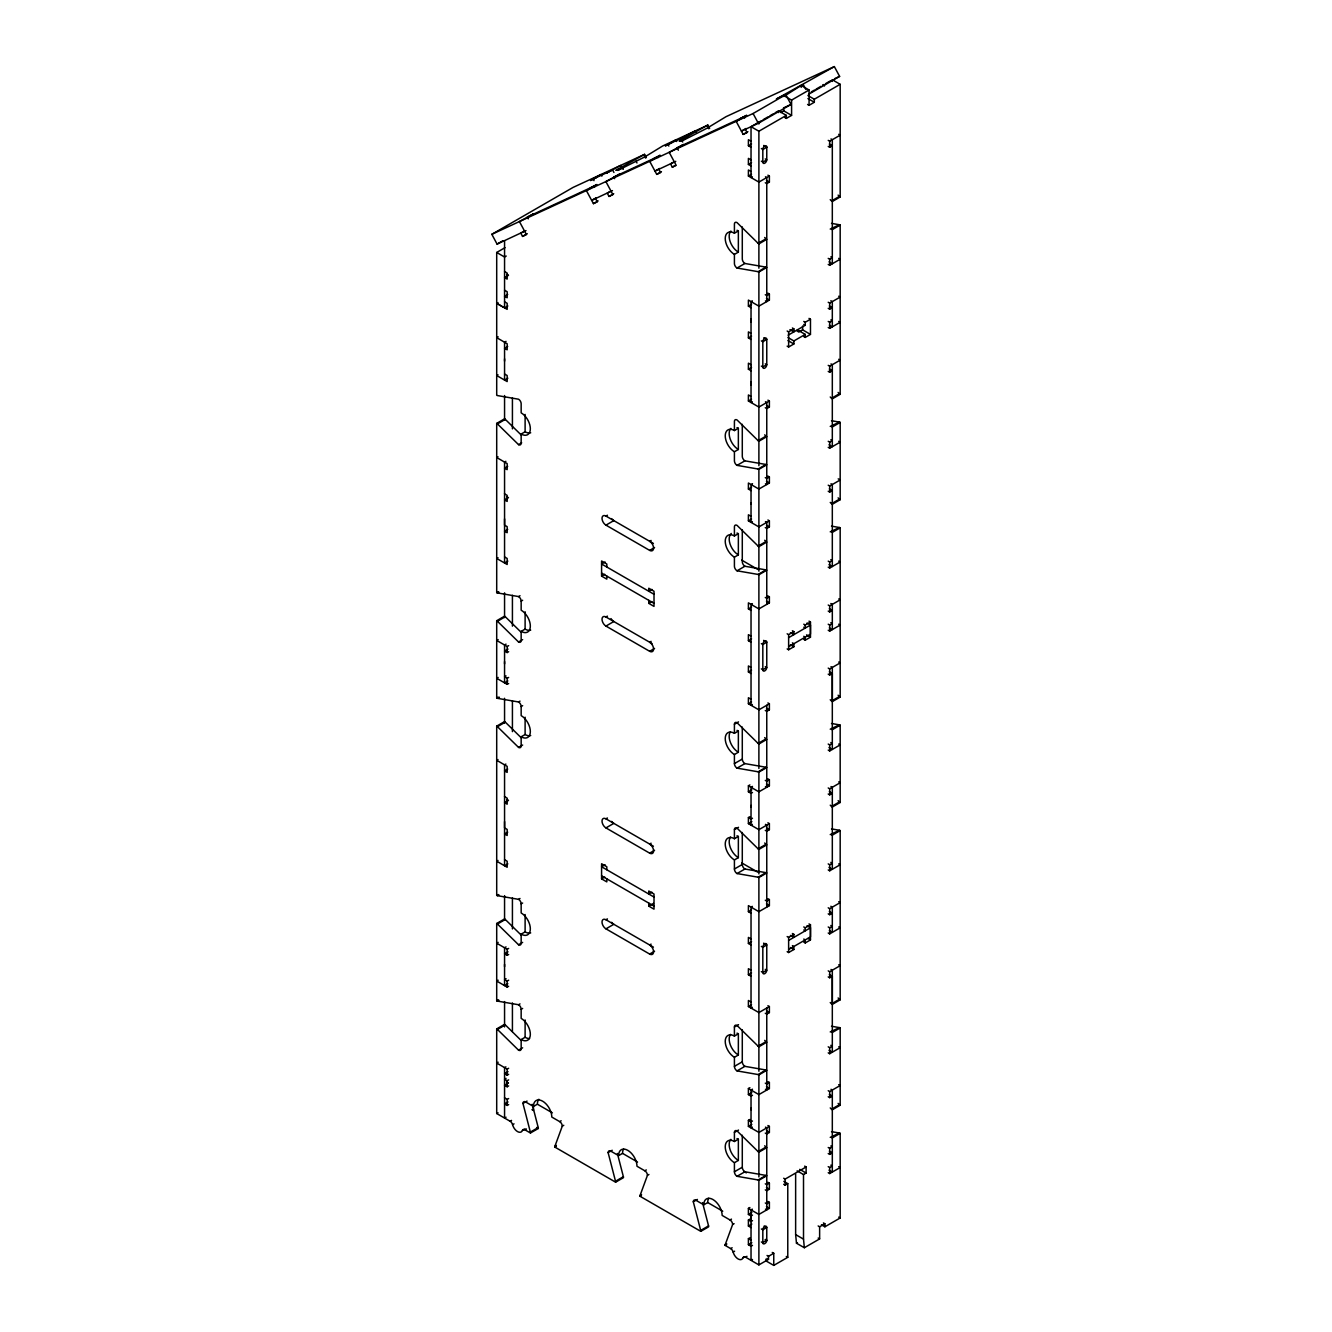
<?xml version="1.0" encoding="UTF-8"?>
<svg xmlns="http://www.w3.org/2000/svg" width="1332" height="1332" viewBox="0 0 1332 1332"><rect width="100%" height="100%" fill="white"/><g stroke="black" fill="none" stroke-linecap="round" stroke-linejoin="round"><path stroke-width="1.5" d="M520.013 1003.895L518.548 1004.744L497.452 1001.098A3.713 2.148 60 0 1 496.703 1000.782L496.703 923.476L504.562 918.947A3.713 2.148 60 0 1 505.311 919.496L521.128 935.031M520.013 701.132L518.548 701.981L497.452 698.334A3.713 2.148 60 0 1 496.703 698.018L496.703 620.712L504.562 616.183A3.713 2.148 60 0 1 505.311 616.733L521.128 632.267M521.128 434.915L505.311 419.38A3.713 2.148 60 0 0 504.562 418.831L496.703 423.376A3.713 2.148 60 0 1 497.452 423.926L518.548 444.638A3.713 2.148 60 0 0 521.162 443.123L521.162 434.049A12.97 7.492 60 0 0 530.336 428.738A12.97 7.492 60 0 0 521.162 412.853L521.162 403.762A3.713 2.148 60 0 0 518.548 399.217L497.452 395.571A3.713 2.148 60 0 1 496.703 395.271L496.703 252.464L505.011 247.669M504.562 966.682L504.562 964.318M504.562 821.594L504.562 827.905L507.176 829.42L507.176 835.48L504.562 833.965L507.708 832.15M504.562 796.37L504.562 865.75L507.842 863.869M504.562 663.919L504.562 661.554M504.562 518.847L504.562 525.141L507.176 526.656L507.176 532.717L504.562 531.202L507.708 529.387M504.562 493.606L504.562 562.986L507.842 561.105M504.562 361.155L504.562 358.791M751.032 502.647L751.032 504.245M751.032 382.001L751.032 385.214M751.032 318.914L751.032 322.144M751.032 1259.473L751.514 1260.072M751.048 1227.571L748.401 1226.039L748.401 1219.979L751.032 1221.494L751.032 1215.949L752.497 1215.1M751.032 1108.174L751.032 1109.772M751.032 805.41L751.032 807.009M831.518 828.904L839.426 830.286A3.713 2.148 60 0 1 840.176 830.585L840.176 999.832L832.317 1004.361L832.317 970.212L831.002 969.446M831.518 526.14L839.426 527.522A3.713 2.148 60 0 1 840.176 527.822L840.176 697.069L832.317 701.598L832.317 667.449L831.002 666.683M617.382 1153.445L623.376 1176.705A3.713 2.148 60 0 1 623.493 1177.638L615.617 1182.183L554.795 1147.052A3.713 2.148 60 0 1 554.911 1146.253L562.287 1126.156L563.769 1125.307M702.547 1202.63L708.557 1225.89A3.713 2.148 60 0 1 708.657 1226.805L700.798 1231.351L639.959 1196.236A3.713 2.148 60 0 1 640.076 1195.437L647.452 1175.323L648.934 1174.474M746.969 1256.309L745.504 1257.158A3.713 2.148 60 0 0 743.023 1257.758A7.409 4.279 60 0 1 738.078 1258.94A7.409 4.279 60 0 1 733.133 1252.047A3.713 2.148 60 0 0 730.669 1248.6L725.141 1245.403A3.696 2.131 60 0 1 725.241 1244.604L732.633 1224.508L734.098 1223.658M623.343 169.264L622.344 167.432L617.765 170.446L644.988 156.81L662.687 145.971L707.891 125.075L709.656 128.338M526.007 230.586L497.086 244.106L491.824 234.315L573.11 187.396L644.605 154.329L646.353 157.592M531.185 215.218L533.816 213.703L519.43 221.562L526.44 234.599L522.544 236.413L520.795 233.15L523.942 231.335M597.036 177.239L590.509 180.553L600.998 174.492L601.881 176.124M608.724 171.828L606.093 173.343L620.479 165.484L622.244 168.748M644.555 154.362L615.867 170.363L622.344 167.432M590.376 187.845L596.886 184.532L586.396 190.593L593.423 203.646L597.319 201.831L595.571 198.568M671.861 142.624L665.351 145.954L675.84 139.893L676.706 141.525M497.086 244.106L503.063 240.659M617.648 175.241L620.279 173.726L605.894 181.585L612.903 194.639L609.007 196.437L607.259 193.173L610.406 191.358M682.683 142.008L680.935 138.744L683.566 137.229M707.841 125.091L679.203 141.109L685.647 138.162L681.052 141.175L683.283 140.31L706.942 128.255L725.99 116.7L834.348 66.6L839.61 76.39L808.507 94.339M653.662 158.591L660.189 155.261L649.7 161.322L656.726 174.375L660.622 172.577L658.857 169.314M522.544 236.413L527.272 233.683M680.952 145.971L683.566 144.455L669.18 152.314L676.206 165.368L672.31 167.166L670.545 163.903L673.692 162.088M596.253 197.735L591.674 200.383L612.47 190.609M740.126 118.615L746.653 115.285L736.163 121.345L743.173 134.399L747.069 132.601L745.321 129.337M593.423 203.646L598.135 200.916M609.007 196.437L613.736 193.706M783.732 96.503L801.198 85.464L809.073 90.01L809.073 105.295L807.592 104.445M506.227 256.044L504.562 257.009L496.703 252.464M491.824 234.315L753.08 113.52L785.763 94.655L791.042 104.445L758.341 123.31L741.425 131.135L743.389 130.003M785.763 94.655L776.356 99.001L834.348 66.6M656.926 169.98L654.961 171.112L675.757 161.339M657.592 169.597L659.556 168.465M656.726 174.375L661.438 171.645M672.31 167.166L675.457 165.351M783.732 95.554L791.591 100.1L809.073 90.01M744.039 129.62L746.02 128.488M752.347 176.79L751.032 177.556L751.032 126.69L761.321 120.746M763.036 119.763L768.181 116.783M769.896 115.801L773.326 113.819M775.058 112.82L778.487 110.839L786.346 115.385L786.346 118.415L784.864 117.566M811.305 91.891L814.535 90.027M816.15 89.094L820.995 86.297M822.61 85.365L824.225 84.432M825.84 83.5L830.685 80.703M743.173 134.399L747.901 131.668M780.768 112.554L783.732 110.839L791.591 115.385L791.591 100.1M508.491 275.308L504.562 277.589L507.176 279.104L507.176 273.043L504.562 271.528M751.032 126.69L758.89 131.235L786.346 115.385M807.925 95.554L814.318 99.234L840.176 84.316L840.176 196.953L832.317 201.498A3.713 2.148 60 0 1 831.568 200.932L830.236 199.634M786.346 118.415L791.591 115.385M809.073 105.295L814.318 102.264L814.318 99.234M751.032 141.209L748.401 139.71L748.401 145.754L751.548 143.939M507.708 294.439L504.562 296.253L507.176 297.769L507.176 291.708L504.562 290.193M497.186 303.596L498.002 302.564M762.82 149.55L766.766 147.269L764.135 145.754M751.032 159.89L748.401 158.375L748.401 164.435L751.548 162.604M507.842 305.977L504.562 307.858L504.562 240.659M751.032 171.495L748.401 169.98L748.401 176.04L751.548 174.226M765.284 182.75L766.766 183.6L769.38 182.084L769.38 176.04L758.89 182.084L748.401 176.04M828.221 140.359L829.686 141.225L840.176 135.165L838.694 134.316M498.168 336.83L496.703 337.679L507.176 343.739L507.176 349.8L504.562 348.285L507.708 346.47M828.221 146.42L829.686 147.269L832.317 145.754L829.353 144.056M506.043 341.375L504.562 342.224L504.562 380.07L507.842 378.188M734.415 254.395A12.97 7.492 60 0 1 725.241 238.511A12.97 7.492 60 0 1 734.415 233.2L738.361 230.935L738.361 252.131L734.415 254.395L734.415 263.486A3.713 2.148 60 0 0 737.046 268.032L758.141 271.678A3.713 2.148 60 0 1 758.89 271.978L766.766 267.449A3.713 2.148 60 0 0 766.017 267.133L744.904 263.486L737.046 268.032M498.002 374.775L496.703 375.524L507.176 381.585L507.176 375.524L504.562 374.026M758.141 243.323L766.017 238.778A3.713 2.148 60 0 0 766.766 239.344L758.89 243.873A3.713 2.148 60 0 1 758.141 243.323L737.046 222.61A3.713 2.148 60 0 0 734.415 224.126L734.415 233.2M831.568 200.932L839.426 196.387A3.713 2.148 60 0 0 840.176 196.953M758.141 271.678L766.017 267.133M830.236 229.071L839.426 224.758A3.713 2.148 60 0 1 840.176 225.058L840.176 394.305L832.317 398.834A3.713 2.148 60 0 1 831.568 398.285L830.236 396.986M840.176 225.058L832.317 229.604A3.713 2.148 60 0 0 831.568 229.287M497.452 423.926L505.311 419.38M521.162 434.049L525.108 431.768A12.97 7.492 60 0 0 530.702 432.8M752.347 300.849L751.032 301.598L751.032 402.53L752.347 401.765M767.915 293.19L769.38 294.039L769.38 300.083L758.89 306.144L748.401 300.083L748.401 306.144L751.548 304.329M769.38 294.039L766.766 295.554L765.284 294.705M828.221 258.375L829.686 259.224L832.317 257.709L830.835 256.86M498.002 456.776L496.703 457.525L507.176 463.586L507.176 469.647L504.562 468.131L507.708 466.317M518.548 444.638L521.694 442.823M828.221 264.419L829.686 265.268L840.176 259.224L838.694 258.375M505.877 461.322L504.562 462.071L504.562 493.856L507.176 495.371L507.176 501.431L504.562 499.916L508.491 497.652M751.032 333.4L748.401 331.884L748.401 337.928L751.548 336.114M828.221 302.264L829.686 303.113L840.176 297.069L838.694 296.22M787.162 331.019L788.627 331.868L793.872 328.838L793.872 331.868L789.943 329.603M803.762 321.428L805.227 322.277L810.472 319.247L810.472 334.399L805.227 337.429L803.762 336.563M828.221 308.325L829.686 309.174L832.317 307.659L829.353 305.96M788.144 335.181L805.227 325.308L805.227 322.277M798.684 332.118L802.613 329.853L810.472 334.399M787.978 337.545L793.872 340.959L805.227 334.399L805.227 337.429M751.032 364.685L748.401 363.17L748.401 369.214L751.548 367.399M828.221 321.445L829.686 322.294L832.317 320.779L830.835 319.93M787.162 346.154L788.627 347.003L793.872 343.972L793.872 340.959M828.221 327.505L829.686 328.355L840.176 322.294L838.694 321.445M751.032 396.47L748.401 394.955L748.401 401.015L751.548 399.2M498.002 557.692L496.703 558.458L496.703 592.607A3.713 2.148 60 0 0 497.452 592.923L518.548 596.57L520.013 595.72M765.284 407.725L766.766 408.574L769.38 407.059L769.38 401.015L758.89 407.059L748.401 401.015M828.221 365.351L829.686 366.2L840.176 360.14L838.694 359.29M828.221 371.395L829.686 372.244L832.317 370.729L829.353 369.031M734.415 451.748A12.97 7.492 60 0 1 725.241 435.847A12.97 7.492 60 0 1 734.415 430.552L738.361 428.288L738.361 449.483L734.415 451.748L734.415 460.839A3.713 2.148 60 0 0 737.046 465.368L758.141 469.031A3.713 2.148 60 0 1 758.89 469.33L766.766 464.785A3.713 2.148 60 0 0 766.017 464.485L744.904 460.839L737.046 465.368M654.561 547.535L649.65 550.382L605.943 525.141A5.561 3.213 60 0 1 602.014 518.331A5.561 3.213 60 0 1 605.943 516.067L607.425 515.218M605.943 525.141L613.819 520.612A5.561 3.213 60 0 1 611.654 518.614M758.141 440.676L766.017 436.13A3.713 2.148 60 0 0 766.766 436.68L758.89 441.225A3.713 2.148 60 0 1 758.141 440.676L737.046 419.963A3.713 2.148 60 0 0 734.415 421.478L734.415 430.552M831.568 398.285L839.426 393.739A3.713 2.148 60 0 0 840.176 394.305M496.703 592.607L498.168 591.758M497.452 592.923L498.917 592.074M496.703 620.712A3.713 2.148 60 0 1 497.452 621.278L518.548 641.991A3.713 2.148 60 0 0 521.162 640.476L521.162 631.385A12.97 7.492 60 0 0 530.336 626.09A12.97 7.492 60 0 0 521.162 610.189L521.162 601.115L522.644 600.266M758.141 469.031L766.017 464.485M830.236 426.407L839.426 422.094A3.713 2.148 60 0 1 840.176 422.411L840.176 499.716L832.317 504.262A3.713 2.148 60 0 1 831.568 503.696L830.236 502.397M840.176 422.411L832.317 426.956A3.713 2.148 60 0 0 831.568 426.64M497.452 621.278L505.311 616.733M605.078 561.987L601.581 564.002L654.012 594.272M651.115 540.442L649.65 541.292A5.561 3.213 60 0 1 653.579 548.101A5.561 3.213 60 0 1 649.65 550.382M752.497 483.666L751.032 484.532L751.032 522.377L752.347 521.611M767.915 476.107L769.38 476.956L769.38 483.017L758.89 489.06L748.401 483.017L748.401 489.06L751.548 487.246M769.38 476.956L766.766 478.471L765.284 477.622M828.221 441.292L829.686 442.141L832.317 440.626L830.835 439.776M606.826 567.032L606.826 564.002L601.581 560.972L601.581 576.107L604.728 574.292M498.168 639.593L496.703 640.442L507.176 646.503L508.658 645.654M828.221 447.336L829.686 448.185L840.176 442.141L838.694 441.292M521.162 631.385L525.108 629.12A12.97 7.492 60 0 0 530.702 630.153M506.043 644.139L504.562 644.988L504.562 682.833L507.842 680.952M518.548 641.991L522.644 639.626M508.008 649.067L504.562 651.048L507.176 652.563L508.658 651.714M751.032 516.317L748.401 514.801L748.401 520.862L751.548 519.047M734.415 557.159A12.97 7.492 60 0 1 725.241 541.275A12.97 7.492 60 0 1 734.415 535.963L738.361 533.699L738.361 554.895L734.415 557.159L734.415 566.25A3.713 2.148 60 0 0 737.046 570.795L758.141 574.442A3.713 2.148 60 0 1 758.89 574.741L766.766 570.213A3.713 2.148 60 0 0 766.017 569.896L744.904 566.25L737.046 570.795M508.658 683.499L507.176 684.348L496.703 678.288L498.168 677.439M765.284 527.572L766.766 528.421L769.38 526.906L769.38 520.862L758.89 526.906L748.401 520.862M828.221 485.181L829.686 486.03L840.176 479.986L838.211 478.854M651.914 589.427L648.767 591.242L648.767 588.228L654.012 591.242L654.012 606.393L648.767 603.363L648.767 600.332M654.561 648.451L649.65 651.298L605.943 626.073A5.561 3.213 60 0 1 602.014 619.247A5.561 3.213 60 0 1 605.943 616.982L607.425 616.133M506.043 675.923L504.562 676.773L507.176 678.288L508.658 677.439M828.221 491.242L829.686 492.091L832.317 490.576L829.353 488.877M605.943 626.073L613.819 621.528A5.561 3.213 60 0 1 611.022 618.597M648.767 603.363L651.914 601.548M758.141 546.087L766.017 541.541A3.713 2.148 60 0 0 766.766 542.107L758.89 546.636A3.713 2.148 60 0 1 758.141 546.087L737.046 525.374A3.713 2.148 60 0 0 734.415 526.889L734.415 535.963M831.568 503.696L839.426 499.15A3.713 2.148 60 0 0 840.176 499.716M496.703 698.018L498.168 697.169M497.452 698.334L499.417 697.202M521.128 737.678L505.311 722.144A3.713 2.148 60 0 0 504.562 721.594L496.703 726.14A3.713 2.148 60 0 1 497.452 726.689L518.548 747.402A3.713 2.148 60 0 0 521.162 745.887L521.162 736.812A12.97 7.492 60 0 0 530.336 731.501A12.97 7.492 60 0 0 521.162 715.617L521.162 706.526L522.644 705.677M758.141 574.442L766.017 569.896M830.236 531.834L839.426 527.522M840.176 527.822L832.317 532.367A3.713 2.148 60 0 0 831.568 532.051M497.452 726.689L505.311 722.144M651.115 641.358L649.65 642.207A5.561 3.213 60 0 1 653.579 649.034A5.561 3.213 60 0 1 649.65 651.298M521.162 736.812L525.108 734.531A12.97 7.492 60 0 0 530.702 735.564M752.347 603.612L751.032 604.362L751.032 705.294L752.347 704.528M767.915 595.953L769.38 596.803L769.38 602.847L758.89 608.907L748.401 602.847L748.401 608.907L751.548 607.092M769.38 596.803L766.766 598.318L765.284 597.469M828.221 561.122L829.686 561.987L832.317 560.472L830.835 559.623M518.548 747.402L522.644 745.038M498.002 759.54L496.703 760.289L507.176 766.35L507.176 772.41L504.562 770.895L507.708 769.08M828.221 567.182L829.686 568.031L840.176 561.987L838.694 561.122M505.877 764.085L504.562 764.834L504.562 796.619L507.176 798.134L507.176 804.195L504.562 802.68L508.491 800.415M751.032 636.163L748.401 634.648L748.401 640.692L751.548 638.877M828.221 605.028L829.686 605.877L840.176 599.833L838.694 598.967M787.162 633.782L788.627 634.631L793.872 631.601L793.872 634.631L790.425 632.65M803.762 624.192L805.227 625.041L810.472 622.011L810.472 637.162L805.227 640.176L803.762 639.327M828.221 611.088L829.686 611.937L832.317 610.422L829.353 608.724M788.611 637.678L810.455 625.058L810.455 634.132L788.611 646.753M751.032 667.449L748.401 665.933L748.401 671.977L751.548 670.163M828.221 624.208L829.686 625.058L832.317 623.543L830.835 622.693M787.162 648.917L788.627 649.766L793.872 646.736L793.872 643.722L792.39 642.857M828.221 630.252L829.686 631.118L840.176 625.058L838.694 624.208M751.032 699.233L748.401 697.718L748.401 703.779L751.548 701.964M498.002 860.455L496.703 861.221L496.703 895.37A3.713 2.148 60 0 0 497.452 895.687L518.548 899.333L520.013 898.484M765.284 710.489L766.766 711.338L769.38 709.823L769.38 703.779L758.89 709.823L748.401 703.779M828.221 668.098L829.686 668.964L840.176 662.903L838.694 662.054M737.046 768.131L744.904 763.602L766.017 767.249A3.713 2.148 60 0 1 766.766 767.548L758.89 772.094A3.713 2.148 60 0 0 758.141 771.794L737.046 768.131A3.713 2.148 60 0 1 734.415 763.602L734.415 754.511A12.97 7.492 60 0 1 725.241 738.611A12.97 7.492 60 0 1 734.415 733.316L734.415 724.242L738.527 721.877M828.221 674.159L829.686 675.008L832.317 673.493L832.317 749.45L829.037 747.552M734.415 733.316L738.361 731.052L738.361 752.247L734.415 754.511M654.561 850.299L649.65 853.146L605.943 827.905A5.561 3.213 60 0 1 602.014 821.095A5.561 3.213 60 0 1 605.943 818.83L607.425 817.981M605.943 827.905L613.819 823.376A5.561 3.213 60 0 1 611.654 821.378M758.141 743.423L766.017 738.894A3.713 2.148 60 0 0 766.766 739.443L758.89 743.989A3.713 2.148 60 0 1 758.141 743.423L737.046 722.727A3.713 2.148 60 0 0 734.415 724.242M830.236 699.75L831.568 701.048L839.426 696.503A3.713 2.148 60 0 0 840.176 697.069M496.703 895.37L498.168 894.521M497.452 895.687L498.917 894.821M734.415 763.602L742.29 759.057L742.29 727.072M496.703 923.476A3.713 2.148 60 0 1 497.452 924.042L518.548 944.754A3.713 2.148 60 0 0 521.162 943.239L521.162 934.148A12.97 7.492 60 0 0 530.336 928.854A12.97 7.492 60 0 0 521.162 912.953L521.162 903.879L522.644 903.029M758.141 771.794L766.017 767.249M830.236 729.17L839.426 724.858A3.713 2.148 60 0 1 840.176 725.174L840.176 802.48L832.317 807.025A3.713 2.148 60 0 1 831.568 806.459L830.236 805.161M840.176 725.174L832.317 729.703A3.713 2.148 60 0 0 831.568 729.403M497.452 924.042L505.311 919.496M605.078 864.751L601.581 866.766L654.012 897.035M752.497 792.49L751.032 793.339L748.401 791.824L748.401 785.78L749.883 784.914M651.115 843.206L649.65 844.055A5.561 3.213 60 0 1 653.579 850.865A5.561 3.213 60 0 1 649.65 853.146M752.497 786.429L751.032 787.279L751.032 825.124L752.347 824.375M748.401 791.824L751.847 789.843M748.401 785.78L758.89 791.824L769.38 785.78L769.38 779.72L766.766 781.235L765.284 780.385M828.221 744.055L829.686 744.904L832.317 743.389L830.835 742.54M606.826 869.796L606.826 866.766L601.581 863.735L601.581 878.87L604.728 877.055M498.168 942.357L496.703 943.206L507.176 949.266L508.658 948.417M828.221 750.099L829.686 750.948L840.176 744.904L838.694 744.055M521.162 934.148L525.108 931.884A12.97 7.492 60 0 0 530.702 932.916M506.043 946.902L504.562 947.751L504.562 985.597L507.842 983.699M518.548 944.754L522.644 942.39M508.008 951.814L504.562 953.812L507.176 955.327L508.658 954.478M765.284 830.336L766.766 831.185L769.38 829.67L769.38 823.626L758.89 829.67L748.401 823.626L748.401 817.565L749.883 816.716M752.497 818.231L751.032 819.08L748.401 817.565M737.046 873.559L744.904 869.013L766.017 872.66A3.713 2.148 60 0 1 766.766 872.976L758.89 877.505A3.713 2.148 60 0 0 758.141 877.205L737.046 873.559A3.713 2.148 60 0 1 734.415 869.013L734.415 859.923A12.97 7.492 60 0 1 725.241 844.038A12.97 7.492 60 0 1 734.415 838.727L734.415 829.653L738.527 827.289M748.401 823.626L751.847 821.628M734.415 838.727L738.361 836.463L738.361 857.658L734.415 859.923M508.658 986.263L507.176 987.112L496.703 981.051L498.168 980.202M828.221 787.945L829.686 788.794L840.176 782.75L838.694 781.901M651.914 892.19L648.767 894.005L648.767 890.991L654.012 894.005L654.012 909.157L648.767 906.126L648.767 903.096M654.561 951.214L649.65 954.062L605.943 928.837A5.561 3.213 60 0 1 602.014 922.01A5.561 3.213 60 0 1 605.943 919.746L607.425 918.897M506.043 978.687L504.562 979.536L507.176 981.051L508.658 980.202M828.221 794.005L829.686 794.854L832.317 793.339L829.353 791.641M605.943 928.837L613.819 924.291A5.561 3.213 60 0 1 611.654 922.31M648.767 906.126L653.496 903.396M758.141 848.85L766.017 844.305A3.713 2.148 60 0 0 766.766 844.871L758.89 849.4A3.713 2.148 60 0 1 758.141 848.85L737.046 828.138A3.713 2.148 60 0 0 734.415 829.653M831.568 806.459L839.426 801.914A3.713 2.148 60 0 0 840.176 802.48M496.703 1000.782L498.168 999.932M497.452 1001.098L498.917 1000.249M734.415 869.013L742.29 864.468L742.29 832.483M521.128 1040.442L505.311 1024.907A3.713 2.148 60 0 0 504.562 1024.358L496.703 1028.903A3.713 2.148 60 0 1 497.452 1029.453L518.548 1050.165A3.713 2.148 60 0 0 521.162 1048.65L521.162 1039.559A12.97 7.492 60 0 0 530.336 1034.265A12.97 7.492 60 0 0 521.162 1018.381L521.162 1009.29L522.644 1008.441M758.141 877.205L766.017 872.66M830.236 834.598L839.426 830.286M840.176 830.585L832.317 835.131A3.713 2.148 60 0 0 831.568 834.814M497.452 1029.453L505.311 1024.907M651.115 944.122L649.65 944.971A5.561 3.213 60 0 1 653.579 951.797A5.561 3.213 60 0 1 649.65 954.062M521.162 1039.559L525.108 1037.295A12.97 7.492 60 0 0 529.587 1038.527M752.347 906.376L751.032 907.125L751.032 1008.058L752.347 1007.292M767.915 898.717L769.38 899.566L769.38 905.61L758.89 911.671L748.401 905.61L748.401 911.671L751.548 909.856M769.38 899.566L766.766 901.081L765.284 900.216M828.221 863.885L829.686 864.751L832.317 863.236L830.835 862.387M518.548 1050.165L522.644 1047.801M508.658 1068.264L507.176 1069.113L496.703 1063.053L498.168 1062.203M828.221 869.946L829.686 870.795L840.176 864.751L838.694 863.885M505.877 1066.832L504.562 1067.598L504.562 1118.064L506.043 1117.198M508.008 1071.661L504.562 1073.659L507.176 1075.174L508.658 1074.308M506.043 1078.354L504.562 1079.203L507.176 1080.718L508.658 1079.869M751.032 938.927L748.401 937.412L748.401 943.456L751.548 941.641M508.474 1082.966L504.528 1085.247L507.176 1086.779L508.658 1085.913M828.221 907.791L829.686 908.64L840.176 902.597L838.694 901.731M504.528 1097.851L507.176 1099.383L508.658 1098.534M787.162 936.546L788.627 937.395L793.872 934.365L793.872 937.395L790.425 935.414M803.762 926.955L805.227 927.805L810.472 924.774L810.472 939.926L805.227 942.939L803.762 942.09M828.221 913.852L829.686 914.701L832.317 913.186L829.353 911.488M508.008 1101.947L504.562 1103.928L507.176 1105.443L508.658 1104.594M788.611 940.442L810.455 927.821L810.455 936.896L788.611 949.516M496.703 1028.903L496.703 1113.519L498.018 1112.753M532.217 1104.278L538.211 1127.538A3.713 2.131 60 0 1 538.328 1128.47L530.452 1132.999A3.713 2.131 60 0 0 530.352 1132.083L522.96 1103.445L527.056 1101.081M751.032 970.212L748.401 968.697L748.401 974.741L751.548 972.926M828.221 926.972L829.686 927.821L832.317 926.306L830.835 925.457M787.162 951.681L788.627 952.53L793.872 949.5L793.872 946.486L792.39 945.62M828.221 933.016L829.686 933.882L840.176 927.821L838.694 926.972M538.877 1099.266A12.97 7.492 60 0 0 537.379 1104.211L533.449 1106.476L533.449 1110.472M496.703 1113.519L510.089 1121.244L511.571 1120.395M510.089 1121.244A3.713 2.148 60 0 1 512.57 1124.691L514.035 1123.842M512.57 1124.691A7.409 4.279 60 0 0 517.515 1131.584A7.409 4.279 60 0 0 522.444 1130.402L524.908 1128.987M522.444 1130.402A3.713 2.148 60 0 1 524.925 1129.819L526.406 1128.97M530.352 1132.083L538.211 1127.538M751.032 1001.997L748.401 1000.482L748.401 1006.542L751.548 1004.728M522.96 1103.445A3.713 2.148 60 0 1 525.574 1101.93L533.449 1106.476A12.97 7.492 60 0 1 542.623 1101.181A12.97 7.492 60 0 1 551.798 1117.065L559.673 1121.611L561.138 1120.761M765.284 1013.252L766.766 1014.102L769.38 1012.586L769.38 1006.542L758.89 1012.586L748.401 1006.542M828.221 970.862L829.686 971.727L840.176 965.667L838.694 964.818M737.046 1070.895L744.904 1066.349L766.017 1070.012A3.713 2.148 60 0 1 766.766 1070.312L758.89 1074.857A3.713 2.148 60 0 0 758.141 1074.558L737.046 1070.895A3.713 2.148 60 0 1 734.415 1066.349L734.415 1057.275A12.97 7.492 60 0 1 725.241 1041.374A12.97 7.492 60 0 1 734.415 1036.08L734.415 1027.005L738.527 1024.641M828.221 976.922L829.686 977.771L832.317 976.256L832.317 1052.213L829.037 1050.315M734.415 1036.08L738.361 1033.815L738.361 1055.011L734.415 1057.275M554.911 1146.253L556.376 1145.403M554.795 1147.052L556.277 1146.203M758.141 1046.186L766.017 1041.657A3.713 2.148 60 0 0 766.766 1042.207L758.89 1046.752A3.713 2.148 60 0 1 758.141 1046.186L737.046 1025.49A3.713 2.148 60 0 0 734.415 1027.005M830.236 1002.513L831.568 1003.812L839.426 999.266A3.713 2.148 60 0 0 840.176 999.832M734.415 1066.349L742.29 1061.82L742.29 1029.836M615.617 1182.183A3.713 2.148 60 0 0 615.517 1181.251L608.125 1152.63L612.221 1150.265M758.141 1074.558L766.017 1070.012M830.236 1031.934L839.426 1027.621A3.713 2.148 60 0 1 840.176 1027.938L840.176 1105.244L832.317 1109.789A3.713 2.148 60 0 1 831.568 1109.223L830.236 1107.924M608.125 1152.63A3.713 2.148 60 0 1 610.755 1151.114L618.614 1155.643L622.543 1153.379A12.97 7.492 60 0 1 623.576 1149.1M840.176 1027.938L832.317 1032.466A3.713 2.148 60 0 0 831.568 1032.167M752.497 1095.254L751.032 1096.103L748.401 1094.588L748.401 1088.544L749.883 1087.678M752.497 1089.193L751.032 1090.042L751.032 1127.888L752.347 1127.138M748.401 1094.588L751.847 1092.606M748.401 1088.544L758.89 1094.588L769.38 1088.544L769.38 1082.483L766.766 1083.998L765.284 1083.149M828.221 1046.819L829.686 1047.668L832.317 1046.153L830.835 1045.304M828.221 1052.863L829.686 1053.712L840.176 1047.668L838.694 1046.819M615.517 1181.251L623.376 1176.705M618.614 1155.643A12.97 7.492 60 0 1 627.788 1150.349A12.97 7.492 60 0 1 636.979 1166.249L644.838 1170.795L646.32 1169.929M765.284 1133.099L766.766 1133.948L769.38 1132.433L769.38 1126.389L758.89 1132.433L748.401 1126.389L748.401 1120.329L749.883 1119.479M752.497 1120.995L751.032 1121.844L748.401 1120.329M737.046 1176.306L744.904 1171.777L766.017 1175.423A3.713 2.148 60 0 1 766.766 1175.74L758.89 1180.269A3.713 2.148 60 0 0 758.141 1179.969L737.046 1176.306A3.713 2.148 60 0 1 734.415 1171.777L734.415 1162.686A12.97 7.492 60 0 1 725.241 1146.802A12.97 7.492 60 0 1 734.415 1141.491L734.415 1132.416L738.527 1130.052M748.401 1126.389L751.847 1124.391M640.076 1195.437L641.558 1194.571M734.415 1141.491L738.361 1139.226L738.361 1160.422L734.415 1162.686M639.959 1196.236L641.441 1195.387M828.221 1090.708L829.686 1091.557L840.176 1085.513L838.694 1084.664M828.221 1096.769L829.686 1097.618L832.317 1096.103L829.353 1094.404M758.141 1151.614L766.017 1147.068A3.713 2.148 60 0 0 766.766 1147.635L758.89 1152.163A3.713 2.148 60 0 1 758.141 1151.614L737.046 1130.901A3.713 2.148 60 0 0 734.415 1132.416M831.568 1109.223L839.426 1104.678A3.713 2.148 60 0 0 840.176 1105.244M734.415 1171.777L742.29 1167.232L742.29 1135.247M700.798 1231.351A3.713 2.148 60 0 0 700.682 1230.418L693.306 1201.797L697.402 1199.433M693.306 1201.797A3.713 2.148 60 0 1 695.92 1200.282L703.795 1204.827L707.725 1202.546A12.97 7.492 60 0 1 708.741 1198.284M758.141 1179.969L766.017 1175.423M830.236 1137.361L839.426 1133.033A3.713 2.148 60 0 1 840.176 1133.349L840.176 1217.964L824.874 1226.805L821.444 1224.807M840.176 1133.349L832.317 1137.894A3.713 2.148 60 0 0 831.568 1137.578M765.284 1189.859L766.766 1190.725L769.38 1189.21L769.38 1183.149L766.766 1184.664L765.284 1183.815M828.221 1147.485L829.686 1148.334L832.317 1146.819L830.835 1145.97M783.682 1178.237L785.147 1179.086L806.126 1166.982L806.126 1173.042L803.512 1174.541L797.119 1170.861M828.221 1153.529L829.686 1154.394L832.317 1152.879L829.353 1151.164M700.682 1230.418L708.557 1225.89M783.682 1184.298L785.147 1185.147L787.778 1183.632L787.778 1257.308L773.759 1265.4L765.883 1260.855L765.883 1259.156M751.032 1215.949L748.401 1214.434L748.401 1208.374L749.883 1207.525M703.795 1204.827A12.97 7.492 60 0 1 712.97 1199.533A12.97 7.492 60 0 1 722.144 1215.417L730.003 1219.962L731.484 1219.113M752.347 1209.14L751.032 1209.889L751.032 1260.355L752.497 1259.506M748.401 1214.434L751.847 1212.453M748.401 1208.374L758.89 1214.434L769.38 1208.374L769.38 1202.33L766.766 1203.845L765.284 1202.979M828.221 1166.649L829.686 1167.515L832.317 1165.999L830.835 1165.134M748.401 1219.979L749.883 1219.13M828.221 1172.709L829.686 1173.559L840.176 1167.515L838.694 1166.649M751.032 1221.494L752.497 1220.645M748.401 1226.039L751.847 1224.058M725.241 1244.604L726.723 1243.755M725.141 1245.403L726.606 1244.554M730.669 1248.6L732.134 1247.751M752.497 1245.37L751.032 1246.219L748.401 1244.704L748.401 1238.66L749.883 1237.811M733.133 1252.047L734.615 1251.198M748.401 1244.704L751.847 1242.723M762.82 1242.44L766.766 1240.175L765.45 1239.409M743.023 1257.758L744.988 1256.625M767.032 1255.46L768.514 1256.309L773.759 1253.295L773.759 1265.4M818.164 1225.939L819.63 1226.805L824.874 1223.775L824.874 1226.805M745.504 1257.158L758.89 1264.901L768.514 1259.339L768.514 1256.309M795.637 1174.041L795.637 1234.598L796.469 1243.206L797.435 1242.639M796.469 1243.206L804.345 1247.734L819.63 1238.91L819.63 1226.805M643.772 154.812L645.52 158.075M680.935 138.744L695.321 130.886L696.203 132.517M834.531 78.738L839.61 76.39M783.499 107.925L791.042 104.445M757.475 122.81L758.89 122.161L758.89 123.976M822.96 85.048L824.358 84.848L824.441 85.997M831.801 80.236L832.317 81.452M831.518 223.376L839.426 224.758M831.518 420.729L839.426 422.094M831.518 723.492L839.426 724.858M831.518 1026.256L839.426 1027.621M831.518 1131.667L839.426 1133.033M832.317 79.77L840.176 84.316M807.925 98.585L814.318 102.264M831.002 138.944L832.317 139.71L832.317 263.753L829.037 261.871M763.802 145.438L766.766 147.136L766.766 159.89A2.781 1.598 -60 0 1 764.801 163.153A2.781 1.598 -60 0 1 762.82 162.021L761.355 161.172M761.355 148.551L762.82 149.4L762.82 162.154L766.766 159.89L765.284 158.908M748.401 145.754L751.032 147.269M767.915 175.191L769.38 176.04M748.401 164.435L751.032 165.951M765.45 176.79L766.766 177.556L766.766 301.598L765.45 300.849M766.433 180.386L769.38 182.084M830.835 300.749L832.317 301.598L832.317 326.84L829.353 325.125M809.007 318.398L810.472 319.247M766.433 298.385L769.38 300.083M803.762 324.459L805.227 325.308M805.227 334.399L797.368 329.853L797.368 331.551M792.39 327.988L793.872 328.838M748.401 306.144L751.032 307.659M831.002 363.919L832.317 364.685L832.317 446.686L829.037 444.788M787.978 340.576L793.872 343.972M763.802 337.745L766.766 339.444L766.766 364.685A2.781 1.598 -60 0 1 764.801 368.082A2.781 1.598 -60 0 1 762.82 366.949L761.355 366.1M761.355 340.875L762.82 341.725L766.766 339.444A2.781 1.598 -60 0 0 764.801 338.311A2.781 1.598 -60 0 0 762.82 341.725L762.82 366.949L766.766 364.685L765.284 363.836M748.401 337.928L751.032 339.444M748.401 369.214L751.032 370.729M767.915 400.166L769.38 401.015M765.45 401.765L766.766 402.53L766.766 484.532L765.45 483.766M766.433 405.361L769.38 407.059M507.026 274.325L508.008 274.892M831.002 483.766L832.317 484.532L832.317 566.516L829.037 564.635M504.562 301.798L507.176 303.313L507.176 309.374L496.703 303.313M498.168 304.179L499.15 304.745M500.133 305.311L501.115 305.877M502.097 306.443L503.08 307.009M766.433 481.302L769.38 483.017M748.401 489.06L751.032 490.576M767.915 519.996L769.38 520.862M765.45 521.611L766.766 522.377L766.766 604.362M766.433 525.208L769.38 526.906M830.835 603.513L832.317 604.362L832.317 629.603L829.353 627.888M741.674 560.106L757.858 569.463M809.007 621.162L810.472 622.011M806.959 623.043L810.455 625.058M766.433 601.148L769.38 602.847M803.762 627.222L805.227 628.071L805.227 625.041M605.943 516.067L653.413 543.473M806.543 634.881L810.472 637.162M803.762 636.296L805.227 637.162L805.227 640.176M792.39 630.752L793.872 631.601M748.401 608.907L751.032 610.422M790.425 644.755L793.872 646.736M829.353 671.794L832.317 673.493M763.619 640.392L766.766 642.207L766.766 667.449A2.781 1.598 -60 0 1 764.801 670.845A2.781 1.598 -60 0 1 762.82 669.713L761.355 668.864M507.026 496.803L508.008 497.369M761.355 643.639L762.82 644.488L766.766 642.207A2.781 1.598 -60 0 0 764.801 641.075A2.781 1.598 -60 0 0 762.82 644.488L762.82 669.713L766.766 667.449L765.284 666.599M748.401 640.692L751.032 642.207M601.581 573.076L654.012 603.363M601.581 576.107L606.826 579.137L606.826 576.107M748.401 671.977L751.032 673.493M767.915 702.93L769.38 703.779M504.562 556.942L507.176 558.458L507.176 564.502L496.703 558.458L496.703 423.376M766.433 708.125L769.38 709.823M605.943 616.982L652.047 643.606M831.002 786.529L832.317 787.295L832.317 869.28L829.037 867.398M767.915 778.87L769.38 779.72M766.433 784.065L769.38 785.78M765.45 786.529L766.766 787.295L766.766 705.294M767.915 822.76L769.38 823.626M765.45 824.375L766.766 825.141L766.766 907.125M766.433 827.971L769.38 829.67M830.835 906.276L832.317 907.125L832.317 932.367L829.353 930.652M741.674 862.87L757.858 872.227M809.007 923.925L810.472 924.774M806.959 925.807L810.455 927.821M766.433 903.912L769.38 905.61M803.762 929.986L805.227 930.835L805.227 927.805M605.943 818.83L653.413 846.236M808.024 938.494L810.472 939.926M803.762 939.06L805.227 939.926L805.227 942.939M792.39 933.516L793.872 934.365M748.401 911.671L751.032 913.186M790.425 947.518L793.872 949.5M829.353 974.558L832.317 976.256M763.619 943.156L766.766 944.971L766.766 970.212A2.781 1.598 -60 0 1 764.801 973.609A2.781 1.598 -60 0 1 762.82 972.477L761.355 971.627M507.026 799.55L508.008 800.132M761.355 946.403L762.82 947.252L766.766 944.971A2.781 1.598 -60 0 0 764.801 943.839A2.781 1.598 -60 0 0 762.82 947.252L762.82 972.477L766.766 970.212L765.284 969.346M748.401 943.456L751.032 944.971M601.581 875.84L654.012 906.126M601.581 878.87L606.826 881.901L606.826 878.87M748.401 974.741L751.032 976.256M767.915 1005.693L769.38 1006.542M504.562 859.706L507.176 861.221L507.176 867.265L496.703 861.221L496.703 726.14M766.433 1010.888L769.38 1012.586M605.943 919.746L653.413 947.152M831.002 1089.293L832.317 1090.042L832.317 1172.043L829.037 1170.162M767.915 1081.634L769.38 1082.483M766.433 1086.829L769.38 1088.544M765.45 1089.293L766.766 1090.042L766.766 1008.058M767.915 1125.523L769.38 1126.389M765.45 1127.138L766.766 1127.888L766.766 1209.889L765.45 1209.14M766.433 1130.735L769.38 1132.433M804.661 1166.133L806.126 1166.982M799.733 1169.346L806.126 1173.042M783.849 1181.367L787.778 1183.632M838.694 1217.115L840.176 1217.964M767.915 1182.3L769.38 1183.149M743.789 1171.411L746.336 1172.876M766.433 1187.495L769.38 1189.21M823.409 1222.926L824.874 1223.775M767.915 1201.481L769.38 1202.33M766.433 1206.675L769.38 1208.374M818.164 1238.061L819.63 1238.91M795.637 1234.598L803.512 1239.143L804.345 1247.734M764.135 1226.039L766.766 1227.555L766.766 1240.542A2.131 1.232 -60 0 1 766.3 1242.023L765.867 1242.673A3.28 1.898 -60 0 1 763.736 1243.888L763.269 1243.772A2.098 1.215 -60 0 1 762.82 1242.823L762.82 1229.819A2.781 1.598 -60 0 1 764.801 1226.422A2.781 1.598 -60 0 1 766.766 1227.555L762.82 1229.819L761.355 1228.97M507.026 1082.133L508.008 1082.7M537.379 1104.211L552.397 1112.869M622.543 1153.379L637.562 1162.053M707.725 1202.546L722.743 1211.221M765.284 1239.692L766.766 1240.542M531.967 1109.623L532.95 1110.189M761.355 1241.957L762.82 1242.806M786.296 1256.459L787.778 1257.308M748.401 1238.66L751.048 1240.192M772.277 1252.446L773.759 1253.295M767.032 1258.49L768.514 1259.339M536.596 1127.471L538.328 1128.47M524.925 1129.819L530.452 1132.999M838.111 195.105L839.426 196.387M764.685 237.479L766.017 238.778M838.111 392.44L839.426 393.739M838.111 497.868L839.426 499.15M764.685 434.831L766.017 436.13M764.685 540.243L766.017 541.541M838.111 695.204L839.426 696.503M838.111 800.632L839.426 801.914M764.685 737.595L766.017 738.894M764.685 843.006L766.017 844.305M838.111 997.968L839.426 999.266M838.111 1103.379L839.426 1104.678M764.685 1040.359L766.017 1041.657M764.685 1145.77L766.017 1147.068M803.246 84.565L805.877 89.444M753.08 113.52L758.341 123.31M744.688 118.032L744.022 116.8L677.056 147.769L678.371 150.216M707.059 125.541L708.824 128.804M688.328 137.063L687.462 135.431L667.965 144.439L668.847 146.07M658.008 157.592L657.558 156.776L613.752 177.039L614.635 178.671M635.997 161.122L636.979 162.97M613.935 172.477L612.62 170.03L593.14 179.037L594.005 180.669M594.705 186.863L594.272 186.047L527.289 217.016L528.288 218.848M829.686 141.225L829.686 147.269M829.686 259.224L829.686 265.268M829.686 303.113L829.686 309.174M829.686 322.294L829.686 328.355M829.686 366.2L829.686 372.244M829.686 442.141L829.686 448.185M829.686 486.03L829.686 492.091M829.686 561.987L829.686 568.031M829.686 605.877L829.686 611.937M829.686 625.058L829.686 631.118M829.686 668.964L829.686 675.008M829.686 744.904L829.686 750.948M829.686 788.794L829.686 794.854M829.686 864.751L829.686 870.795M829.686 908.64L829.686 914.701M829.686 927.821L829.686 933.882M829.686 971.727L829.686 977.771M829.686 1047.668L829.686 1053.712M829.686 1091.557L829.686 1097.618M829.686 1148.334L829.686 1154.394M829.686 1167.515L829.686 1173.559M803.512 1174.541L803.512 1239.143M802.613 326.074L802.613 329.853M801.198 85.464L801.198 87.379M788.627 331.868L788.627 347.003M788.627 634.631L788.627 649.766M788.627 937.395L788.627 952.53M785.147 1179.086L785.147 1185.147M783.732 108.941L783.732 110.839M778.487 111.222L778.487 112.554M758.89 131.235L758.89 268.198M758.89 271.978L758.89 465.7M758.89 469.33L758.89 571.162M758.89 574.741L758.89 768.464M758.89 772.094L758.89 873.925M758.89 877.505L758.89 1071.228M758.89 1074.857L758.89 1176.955M758.89 1180.269L758.89 1264.901M742.29 226.956L742.29 258.941A3.713 2.148 60 0 0 744.904 263.486M742.29 424.309L742.29 456.293A3.713 2.148 60 0 0 744.904 460.839M742.29 529.72L742.29 561.704A3.713 2.148 60 0 0 744.904 566.25M525.108 414.435L525.108 431.768M525.108 611.771L525.108 629.12M525.108 717.199L525.108 734.531M525.108 914.535L525.108 931.884M525.108 1019.962L525.108 1037.295M512.42 398.035L512.42 428.871M512.42 595.337L512.42 626.173M512.42 700.798L512.42 731.634M512.42 898.101L512.42 928.937M512.42 1002.963L512.42 1031.484M507.176 646.503L507.176 652.563M507.176 678.288L507.176 684.348M507.176 949.266L507.176 955.327M507.176 981.051L507.176 987.112M507.176 1069.113L507.176 1075.174M507.176 1080.718L507.176 1086.779M507.176 1099.383L507.176 1105.443M504.562 395.537L504.562 420.213M504.562 592.857L504.562 617.515M504.562 698.301L504.562 722.976M504.562 895.62L504.562 920.279M504.562 1001.581L504.562 1026.939M832.317 701.598A3.713 2.148 60 0 1 831.568 701.048M832.317 1004.361A3.713 2.148 60 0 1 831.568 1003.812M762.82 149.4A2.781 1.598 -60 0 1 764.801 146.004A2.781 1.598 -60 0 1 766.766 147.136M738.361 554.895A12.97 7.492 60 0 1 730.053 543.989A12.97 7.492 60 0 1 731.301 533.449M737.012 533.033A12.97 7.492 60 0 1 738.361 533.699M738.361 449.483A12.97 7.492 60 0 1 730.186 439.011A12.97 7.492 60 0 1 730.885 428.405M737.012 427.622A12.97 7.492 60 0 1 738.361 428.288M738.361 252.131A12.97 7.492 60 0 1 730.186 241.675A12.97 7.492 60 0 1 730.885 231.052M737.012 230.286A12.97 7.492 60 0 1 738.361 230.935M559.673 1121.611A3.713 2.148 60 0 1 562.287 1126.156M644.838 1170.795A3.713 2.148 60 0 1 647.452 1175.323M730.003 1219.962A3.713 2.148 60 0 1 732.633 1224.508M518.548 596.57A3.713 2.148 60 0 1 521.162 601.115M518.548 701.981A3.713 2.148 60 0 1 521.162 706.526M744.904 869.013A3.713 2.148 60 0 1 742.29 864.468M744.904 763.602A3.713 2.148 60 0 1 742.29 759.057M738.361 857.658A12.97 7.492 60 0 1 730.352 847.618A12.97 7.492 60 0 1 730.519 837.012M737.012 835.797A12.97 7.492 60 0 1 738.361 836.463M738.361 752.247A12.97 7.492 60 0 1 730.186 732.084M737.012 730.386A12.97 7.492 60 0 1 738.361 731.052M518.548 899.333A3.713 2.148 60 0 1 521.162 903.879M518.548 1004.744A3.713 2.148 60 0 1 521.162 1009.29M744.904 1171.777A3.713 2.148 60 0 1 742.29 1167.232M744.904 1066.349A3.713 2.148 60 0 1 742.29 1061.82M738.361 1160.422A12.97 7.492 60 0 1 730.186 1149.949A12.97 7.492 60 0 1 730.885 1139.343M737.012 1138.56A12.97 7.492 60 0 1 738.361 1139.226M738.361 1055.011A12.97 7.492 60 0 1 730.352 1044.971A12.97 7.492 60 0 1 730.519 1034.365M737.012 1033.149A12.97 7.492 60 0 1 738.361 1033.815"/></g></svg>
